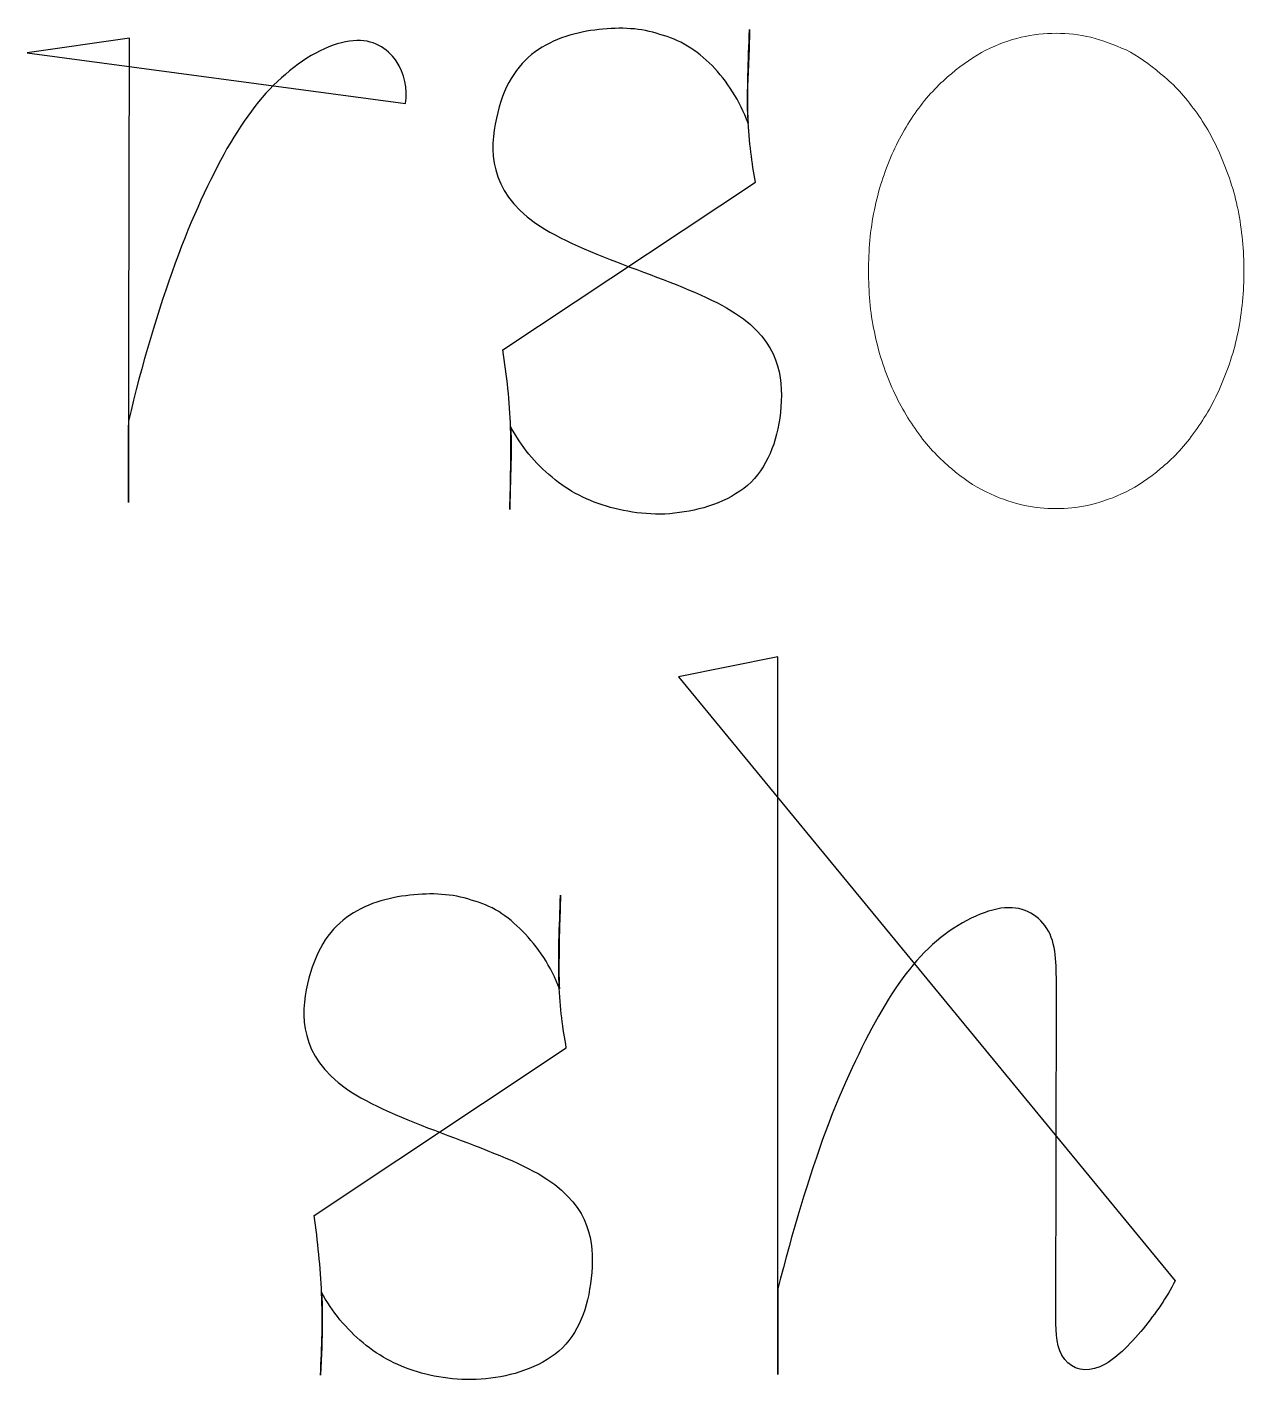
# Model space of a CAD drawing. Header units: centimetres. Extents: x -10.1 to 10.1, y -7.4 to 7.5.
# Drawn here: x -6.966 to -6.49, y 6.814 to 7.343 of the extents above; entities that cross this region are included whole.
import ezdxf

# ---------------------------------------------------------------- set-up
doc = ezdxf.new("R2010")
doc.units = ezdxf.units.CM
doc.header["$MEASUREMENT"] = 0
doc.layers.add('Layer 1', color=7, linetype='Continuous')

msp = doc.modelspace()

# ---------------------------------------------------------------- linework, layer by layer
at = {"layer": 'Layer 1', "color": 7}
for points, knots in [([(-6.77991, 7.21711), (-6.77838, 7.207), (-6.77724, 7.19711), (-6.77687, 7.18663), (-6.77687, 7.18663), (-6.77668, 7.17652), (-6.77687, 7.16567), (-6.77724, 7.15483), (-6.77724, 7.15483), (-6.77705, 7.16226), (-6.77687, 7.16949), (-6.77668, 7.17483), (-6.77668, 7.17483), (-6.77668, 7.18036), (-6.77668, 7.18377), (-6.77687, 7.18721), (-6.77687, 7.18721), (-6.77287, 7.17959), (-6.76734, 7.17274), (-6.76068, 7.16739), (-6.76068, 7.16739), (-6.7542, 7.16186), (-6.74658, 7.15805), (-6.73782, 7.15559), (-6.73782, 7.15559), (-6.72906, 7.15331), (-6.71914, 7.15197), (-6.70906, 7.15387), (-6.70906, 7.15387), (-6.69877, 7.1554), (-6.68848, 7.1594), (-6.68162, 7.16683), (-6.68162, 7.16683), (-6.67495, 7.17445), (-6.67172, 7.18511), (-6.67114, 7.19712), (-6.67114, 7.19712), (-6.67077, 7.20911), (-6.67286, 7.22226), (-6.69249, 7.2335), (-6.69249, 7.2335), (-6.71191, 7.24474), (-6.74887, 7.25387), (-6.76716, 7.26665), (-6.76716, 7.26665), (-6.78545, 7.27943), (-6.78526, 7.2956), (-6.7824, 7.30761), (-6.7824, 7.30761), (-6.77991, 7.31999), (-6.77459, 7.32817), (-6.76735, 7.33351), (-6.76735, 7.33351), (-6.7601, 7.33885), (-6.75097, 7.34132), (-6.7424, 7.34227), (-6.7424, 7.34227), (-6.73383, 7.34322), (-6.72584, 7.34285), (-6.71859, 7.34036), (-6.71859, 7.34036), (-6.71097, 7.33845), (-6.70412, 7.33427), (-6.69819, 7.32816), (-6.69819, 7.32816), (-6.69229, 7.32226), (-6.68734, 7.31427), (-6.68409, 7.3057), (-6.68409, 7.3057), (-6.68446, 7.30914), (-6.68446, 7.31237), (-6.68446, 7.31845), (-6.68446, 7.31845), (-6.68409, 7.32454), (-6.68369, 7.3335), (-6.68351, 7.34226), (-6.68351, 7.34226), (-6.68409, 7.33006), (-6.68446, 7.31787), (-6.68409, 7.30797), (-6.68409, 7.30797), (-6.68372, 7.29789), (-6.68256, 7.29027), (-6.68123, 7.28262), (-6.68123, 7.28262), (-6.68123, 7.28262), (-6.77991, 7.21711), (-6.77991, 7.21711)], [0, 0, 0, 0, 0.043478, 0.043478, 0.043478, 0.043478, 0.086957, 0.086957, 0.086957, 0.086957, 0.130435, 0.130435, 0.130435, 0.130435, 0.173913, 0.173913, 0.173913, 0.173913, 0.217391, 0.217391, 0.217391, 0.217391, 0.26087, 0.26087, 0.26087, 0.26087, 0.304348, 0.304348, 0.304348, 0.304348, 0.347826, 0.347826, 0.347826, 0.347826, 0.391304, 0.391304, 0.391304, 0.391304, 0.434783, 0.434783, 0.434783, 0.434783, 0.478261, 0.478261, 0.478261, 0.478261, 0.521739, 0.521739, 0.521739, 0.521739, 0.565217, 0.565217, 0.565217, 0.565217, 0.608696, 0.608696, 0.608696, 0.608696, 0.652174, 0.652174, 0.652174, 0.652174, 0.695652, 0.695652, 0.695652, 0.695652, 0.73913, 0.73913, 0.73913, 0.73913, 0.782609, 0.782609, 0.782609, 0.782609, 0.826087, 0.826087, 0.826087, 0.826087, 0.869565, 0.869565, 0.869565, 0.869565, 0.913043, 0.913043, 0.913043, 0.913043, 1, 1, 1, 1]), ([(-6.96583, 7.33313), (-6.96583, 7.33313), (-6.92582, 7.33885), (-6.92582, 7.33885), (-6.92582, 7.33885), (-6.92582, 7.33885), (-6.92619, 7.1575), (-6.92619, 7.1575), (-6.92619, 7.1575), (-6.92619, 7.1575), (-6.9262, 7.1893), (-6.9262, 7.1893), (-6.9262, 7.1893), (-6.92107, 7.21139), (-6.91458, 7.23274), (-6.90792, 7.25103), (-6.90792, 7.25103), (-6.90144, 7.26913), (-6.8944, 7.2836), (-6.88773, 7.2958), (-6.88773, 7.2958), (-6.88048, 7.308), (-6.87344, 7.31771), (-6.86487, 7.32475), (-6.86487, 7.32475), (-6.8563, 7.33237), (-6.84619, 7.33732), (-6.83839, 7.3379), (-6.83839, 7.3379), (-6.83058, 7.33867), (-6.82505, 7.33486), (-6.82162, 7.33009), (-6.82162, 7.33009), (-6.81839, 7.32493), (-6.81704, 7.31922), (-6.818, 7.31332), (-6.818, 7.31332), (-6.818, 7.31332), (-6.96583, 7.33313), (-6.96583, 7.33313)], [0, 0, 0, 0, 0.090909, 0.090909, 0.090909, 0.090909, 0.181818, 0.181818, 0.181818, 0.181818, 0.272727, 0.272727, 0.272727, 0.272727, 0.363636, 0.363636, 0.363636, 0.363636, 0.454545, 0.454545, 0.454545, 0.454545, 0.545455, 0.545455, 0.545455, 0.545455, 0.636364, 0.636364, 0.636364, 0.636364, 0.727273, 0.727273, 0.727273, 0.727273, 0.818182, 0.818182, 0.818182, 0.818182, 1, 1, 1, 1]), ([(-6.96583, 7.33313), (-6.96583, 7.33313), (-6.96583, 7.33313), (-6.96583, 7.33313), (-6.96583, 7.33313), (-6.96583, 7.33313), (-6.96583, 7.33313), (-6.96583, 7.33313)], [0, 0, 0, 0, 0.333333, 0.333333, 0.333333, 0.333333, 1, 1, 1, 1]), ([(-6.77991, 7.21711), (-6.77991, 7.21711), (-6.77991, 7.21711), (-6.77991, 7.21711), (-6.77991, 7.21711), (-6.77991, 7.21711), (-6.77991, 7.21711), (-6.77991, 7.21711)], [0, 0, 0, 0, 0.333333, 0.333333, 0.333333, 0.333333, 1, 1, 1, 1]), ([(-6.7113, 7.08947), (-6.7113, 7.08947), (-6.67243, 7.09728), (-6.67243, 7.09728), (-6.67243, 7.09728), (-6.67243, 7.09728), (-6.67243, 6.81687), (-6.67243, 6.81687), (-6.67243, 6.81687), (-6.67243, 6.81687), (-6.67243, 6.85039), (-6.67243, 6.85039), (-6.67243, 6.85039), (-6.6669, 6.87248), (-6.66023, 6.89421), (-6.65375, 6.91212), (-6.65375, 6.91212), (-6.6469, 6.93022), (-6.64002, 6.94451), (-6.63317, 6.95689), (-6.63317, 6.95689), (-6.62632, 6.96909), (-6.61907, 6.9788), (-6.6105, 6.98623), (-6.6105, 6.98623), (-6.60174, 6.99345), (-6.59182, 6.99843), (-6.58383, 6.99919), (-6.58383, 6.99919), (-6.57584, 6.99977), (-6.57031, 6.99615), (-6.56668, 6.99006), (-6.56668, 6.99006), (-6.56345, 6.98397), (-6.56364, 6.9754), (-6.56364, 6.96739), (-6.56364, 6.96739), (-6.56364, 6.96739), (-6.56383, 6.8388), (-6.56383, 6.8388), (-6.56383, 6.8388), (-6.56383, 6.83308), (-6.56364, 6.82679), (-6.56039, 6.82279), (-6.56039, 6.82279), (-6.55735, 6.81898), (-6.552, 6.81747), (-6.54668, 6.81993), (-6.54668, 6.81993), (-6.54096, 6.82221), (-6.53485, 6.82869), (-6.52972, 6.8348), (-6.52972, 6.8348), (-6.52477, 6.84089), (-6.52057, 6.847), (-6.51715, 6.85348), (-6.51715, 6.85348), (-6.51715, 6.85348), (-6.7113, 7.08947), (-6.7113, 7.08947)], [0, 0, 0, 0, 0.0625, 0.0625, 0.0625, 0.0625, 0.125, 0.125, 0.125, 0.125, 0.1875, 0.1875, 0.1875, 0.1875, 0.25, 0.25, 0.25, 0.25, 0.3125, 0.3125, 0.3125, 0.3125, 0.375, 0.375, 0.375, 0.375, 0.4375, 0.4375, 0.4375, 0.4375, 0.5, 0.5, 0.5, 0.5, 0.5625, 0.5625, 0.5625, 0.5625, 0.625, 0.625, 0.625, 0.625, 0.6875, 0.6875, 0.6875, 0.6875, 0.75, 0.75, 0.75, 0.75, 0.8125, 0.8125, 0.8125, 0.8125, 0.875, 0.875, 0.875, 0.875, 1, 1, 1, 1]), ([(-6.7113, 7.08947), (-6.7113, 7.08947), (-6.7113, 7.08947), (-6.7113, 7.08947), (-6.7113, 7.08947), (-6.7113, 7.08947), (-6.7113, 7.08947), (-6.7113, 7.08947)], [0, 0, 0, 0, 0.333333, 0.333333, 0.333333, 0.333333, 1, 1, 1, 1]), ([(-6.85362, 6.87897), (-6.8523, 6.86886), (-6.85113, 6.85897), (-6.85076, 6.84849), (-6.85076, 6.84849), (-6.85018, 6.83838), (-6.85076, 6.82753), (-6.85113, 6.81669), (-6.85113, 6.81669), (-6.85076, 6.82412), (-6.85055, 6.83135), (-6.85055, 6.83669), (-6.85055, 6.83669), (-6.85036, 6.84222), (-6.85055, 6.84566), (-6.85074, 6.84907), (-6.85074, 6.84907), (-6.84674, 6.84145), (-6.84103, 6.8346), (-6.83455, 6.82925), (-6.83455, 6.82925), (-6.82788, 6.82372), (-6.82045, 6.81991), (-6.81169, 6.81745), (-6.81169, 6.81745), (-6.80312, 6.81517), (-6.79283, 6.81401), (-6.78274, 6.81573), (-6.78274, 6.81573), (-6.77263, 6.81726), (-6.76216, 6.82126), (-6.7553, 6.82869), (-6.7553, 6.82869), (-6.74863, 6.83631), (-6.74577, 6.84697), (-6.74501, 6.85898), (-6.74501, 6.85898), (-6.74464, 6.87099), (-6.74673, 6.88412), (-6.76615, 6.89536), (-6.76615, 6.89536), (-6.78576, 6.90642), (-6.82272, 6.91576), (-6.84103, 6.92851), (-6.84103, 6.92851), (-6.85931, 6.94126), (-6.85913, 6.95746), (-6.85627, 6.96947), (-6.85627, 6.96947), (-6.85341, 6.98185), (-6.84828, 6.99005), (-6.84103, 6.99537), (-6.84103, 6.99537), (-6.83397, 7.00069), (-6.82484, 7.00318), (-6.81626, 7.00413), (-6.81626, 7.00413), (-6.80768, 7.00508), (-6.7997, 7.00469), (-6.79226, 7.00222), (-6.79226, 7.00222), (-6.78464, 7.00031), (-6.77797, 6.99613), (-6.77226, 6.99002), (-6.77226, 6.99002), (-6.76617, 6.98412), (-6.76102, 6.9761), (-6.75779, 6.96753), (-6.75779, 6.96753), (-6.75798, 6.97094), (-6.75816, 6.9742), (-6.75798, 6.98028), (-6.75798, 6.98028), (-6.75798, 6.98637), (-6.75761, 6.99533), (-6.75742, 7.00409), (-6.75742, 7.00409), (-6.75779, 6.99189), (-6.75837, 6.9797), (-6.75798, 6.9698), (-6.75798, 6.9698), (-6.75761, 6.95969), (-6.75645, 6.95207), (-6.75512, 6.94445), (-6.75512, 6.94445), (-6.75512, 6.94445), (-6.85362, 6.87897), (-6.85362, 6.87897)], [0, 0, 0, 0, 0.043478, 0.043478, 0.043478, 0.043478, 0.086957, 0.086957, 0.086957, 0.086957, 0.130435, 0.130435, 0.130435, 0.130435, 0.173913, 0.173913, 0.173913, 0.173913, 0.217391, 0.217391, 0.217391, 0.217391, 0.26087, 0.26087, 0.26087, 0.26087, 0.304348, 0.304348, 0.304348, 0.304348, 0.347826, 0.347826, 0.347826, 0.347826, 0.391304, 0.391304, 0.391304, 0.391304, 0.434783, 0.434783, 0.434783, 0.434783, 0.478261, 0.478261, 0.478261, 0.478261, 0.521739, 0.521739, 0.521739, 0.521739, 0.565217, 0.565217, 0.565217, 0.565217, 0.608696, 0.608696, 0.608696, 0.608696, 0.652174, 0.652174, 0.652174, 0.652174, 0.695652, 0.695652, 0.695652, 0.695652, 0.73913, 0.73913, 0.73913, 0.73913, 0.782609, 0.782609, 0.782609, 0.782609, 0.826087, 0.826087, 0.826087, 0.826087, 0.869565, 0.869565, 0.869565, 0.869565, 0.913043, 0.913043, 0.913043, 0.913043, 1, 1, 1, 1]), ([(-6.85362, 6.87897), (-6.85362, 6.87897), (-6.85362, 6.87897), (-6.85362, 6.87897), (-6.85362, 6.87897), (-6.85362, 6.87897), (-6.85362, 6.87897), (-6.85362, 6.87897)], [0, 0, 0, 0, 0.333333, 0.333333, 0.333333, 0.333333, 1, 1, 1, 1])]:
    msp.add_open_spline(points, degree=3, knots=knots, dxfattribs=at)
at = {"layer": 'Layer 1', "lineweight": 0}
for points, knots in [([(-6.77991, 7.21711), (-6.77838, 7.207), (-6.77724, 7.19711), (-6.77687, 7.18663), (-6.77687, 7.18663), (-6.77668, 7.17652), (-6.77687, 7.16567), (-6.77724, 7.15483), (-6.77724, 7.15483), (-6.77705, 7.16226), (-6.77687, 7.16949), (-6.77668, 7.17483), (-6.77668, 7.17483), (-6.77668, 7.18036), (-6.77668, 7.18377), (-6.77687, 7.18721), (-6.77687, 7.18721), (-6.77287, 7.17959), (-6.76734, 7.17274), (-6.76068, 7.16739), (-6.76068, 7.16739), (-6.7542, 7.16186), (-6.74658, 7.15805), (-6.73782, 7.15559), (-6.73782, 7.15559), (-6.72906, 7.15331), (-6.71914, 7.15197), (-6.70906, 7.15387), (-6.70906, 7.15387), (-6.69877, 7.1554), (-6.68848, 7.1594), (-6.68162, 7.16683), (-6.68162, 7.16683), (-6.67495, 7.17445), (-6.67172, 7.18511), (-6.67114, 7.19712), (-6.67114, 7.19712), (-6.67077, 7.20911), (-6.67286, 7.22226), (-6.69249, 7.2335), (-6.69249, 7.2335), (-6.71191, 7.24474), (-6.74887, 7.25387), (-6.76716, 7.26665), (-6.76716, 7.26665), (-6.78545, 7.27943), (-6.78526, 7.2956), (-6.7824, 7.30761), (-6.7824, 7.30761), (-6.77991, 7.31999), (-6.77459, 7.32817), (-6.76735, 7.33351), (-6.76735, 7.33351), (-6.7601, 7.33885), (-6.75097, 7.34132), (-6.7424, 7.34227), (-6.7424, 7.34227), (-6.73383, 7.34322), (-6.72584, 7.34285), (-6.71859, 7.34036), (-6.71859, 7.34036), (-6.71097, 7.33845), (-6.70412, 7.33427), (-6.69819, 7.32816), (-6.69819, 7.32816), (-6.69229, 7.32226), (-6.68734, 7.31427), (-6.68409, 7.3057), (-6.68409, 7.3057), (-6.68446, 7.30914), (-6.68446, 7.31237), (-6.68446, 7.31845), (-6.68446, 7.31845), (-6.68409, 7.32454), (-6.68369, 7.3335), (-6.68351, 7.34226), (-6.68351, 7.34226), (-6.68409, 7.33006), (-6.68446, 7.31787), (-6.68409, 7.30797), (-6.68409, 7.30797), (-6.68372, 7.29789), (-6.68256, 7.29027), (-6.68123, 7.28262)], [0, 0, 0, 0, 0.045455, 0.045455, 0.045455, 0.045455, 0.090909, 0.090909, 0.090909, 0.090909, 0.136364, 0.136364, 0.136364, 0.136364, 0.181818, 0.181818, 0.181818, 0.181818, 0.227273, 0.227273, 0.227273, 0.227273, 0.272727, 0.272727, 0.272727, 0.272727, 0.318182, 0.318182, 0.318182, 0.318182, 0.363636, 0.363636, 0.363636, 0.363636, 0.409091, 0.409091, 0.409091, 0.409091, 0.454545, 0.454545, 0.454545, 0.454545, 0.5, 0.5, 0.5, 0.5, 0.545455, 0.545455, 0.545455, 0.545455, 0.590909, 0.590909, 0.590909, 0.590909, 0.636364, 0.636364, 0.636364, 0.636364, 0.681818, 0.681818, 0.681818, 0.681818, 0.727273, 0.727273, 0.727273, 0.727273, 0.772727, 0.772727, 0.772727, 0.772727, 0.818182, 0.818182, 0.818182, 0.818182, 0.863636, 0.863636, 0.863636, 0.863636, 0.909091, 0.909091, 0.909091, 0.909091, 1, 1, 1, 1]), ([(-6.96583, 7.33313), (-6.96583, 7.33313), (-6.92582, 7.33885), (-6.92582, 7.33885), (-6.92582, 7.33885), (-6.92582, 7.33885), (-6.92619, 7.1575), (-6.92619, 7.1575), (-6.92619, 7.1575), (-6.92619, 7.1575), (-6.9262, 7.1893), (-6.9262, 7.1893), (-6.9262, 7.1893), (-6.92107, 7.21139), (-6.91458, 7.23274), (-6.90792, 7.25103), (-6.90792, 7.25103), (-6.90144, 7.26913), (-6.8944, 7.2836), (-6.88773, 7.2958), (-6.88773, 7.2958), (-6.88048, 7.308), (-6.87344, 7.31771), (-6.86487, 7.32475), (-6.86487, 7.32475), (-6.8563, 7.33237), (-6.84619, 7.33732), (-6.83839, 7.3379), (-6.83839, 7.3379), (-6.83058, 7.33867), (-6.82505, 7.33486), (-6.82162, 7.33009), (-6.82162, 7.33009), (-6.81839, 7.32493), (-6.81704, 7.31922), (-6.818, 7.31332)], [0, 0, 0, 0, 0.1, 0.1, 0.1, 0.1, 0.2, 0.2, 0.2, 0.2, 0.3, 0.3, 0.3, 0.3, 0.4, 0.4, 0.4, 0.4, 0.5, 0.5, 0.5, 0.5, 0.6, 0.6, 0.6, 0.6, 0.7, 0.7, 0.7, 0.7, 0.8, 0.8, 0.8, 0.8, 1, 1, 1, 1]), ([(-6.96583, 7.33313), (-6.96583, 7.33313), (-6.96583, 7.33313), (-6.96583, 7.33313), (-6.96583, 7.33313), (-6.96583, 7.33313), (-6.96583, 7.33313), (-6.96583, 7.33313)], [0, 0, 0, 0, 0.333333, 0.333333, 0.333333, 0.333333, 1, 1, 1, 1]), ([(-6.77991, 7.21711), (-6.77991, 7.21711), (-6.77991, 7.21711), (-6.77991, 7.21711), (-6.77991, 7.21711), (-6.77991, 7.21711), (-6.77991, 7.21711), (-6.77991, 7.21711)], [0, 0, 0, 0, 0.333333, 0.333333, 0.333333, 0.333333, 1, 1, 1, 1]), ([(-6.7113, 7.08947), (-6.7113, 7.08947), (-6.67243, 7.09728), (-6.67243, 7.09728), (-6.67243, 7.09728), (-6.67243, 7.09728), (-6.67243, 6.81687), (-6.67243, 6.81687), (-6.67243, 6.81687), (-6.67243, 6.81687), (-6.67243, 6.85039), (-6.67243, 6.85039), (-6.67243, 6.85039), (-6.6669, 6.87248), (-6.66023, 6.89421), (-6.65375, 6.91212), (-6.65375, 6.91212), (-6.6469, 6.93022), (-6.64002, 6.94451), (-6.63317, 6.95689), (-6.63317, 6.95689), (-6.62632, 6.96909), (-6.61907, 6.9788), (-6.6105, 6.98623), (-6.6105, 6.98623), (-6.60174, 6.99345), (-6.59182, 6.99843), (-6.58383, 6.99919), (-6.58383, 6.99919), (-6.57584, 6.99977), (-6.57031, 6.99615), (-6.56668, 6.99006), (-6.56668, 6.99006), (-6.56345, 6.98397), (-6.56364, 6.9754), (-6.56364, 6.96739), (-6.56364, 6.96739), (-6.56364, 6.96739), (-6.56383, 6.8388), (-6.56383, 6.8388), (-6.56383, 6.8388), (-6.56383, 6.83308), (-6.56364, 6.82679), (-6.56039, 6.82279), (-6.56039, 6.82279), (-6.55735, 6.81898), (-6.552, 6.81747), (-6.54668, 6.81993), (-6.54668, 6.81993), (-6.54096, 6.82221), (-6.53485, 6.82869), (-6.52972, 6.8348), (-6.52972, 6.8348), (-6.52477, 6.84089), (-6.52057, 6.847), (-6.51715, 6.85348)], [0, 0, 0, 0, 0.066667, 0.066667, 0.066667, 0.066667, 0.133333, 0.133333, 0.133333, 0.133333, 0.2, 0.2, 0.2, 0.2, 0.266667, 0.266667, 0.266667, 0.266667, 0.333333, 0.333333, 0.333333, 0.333333, 0.4, 0.4, 0.4, 0.4, 0.466667, 0.466667, 0.466667, 0.466667, 0.533333, 0.533333, 0.533333, 0.533333, 0.6, 0.6, 0.6, 0.6, 0.666667, 0.666667, 0.666667, 0.666667, 0.733333, 0.733333, 0.733333, 0.733333, 0.8, 0.8, 0.8, 0.8, 0.866667, 0.866667, 0.866667, 0.866667, 1, 1, 1, 1]), ([(-6.7113, 7.08947), (-6.7113, 7.08947), (-6.7113, 7.08947), (-6.7113, 7.08947), (-6.7113, 7.08947), (-6.7113, 7.08947), (-6.7113, 7.08947), (-6.7113, 7.08947)], [0, 0, 0, 0, 0.333333, 0.333333, 0.333333, 0.333333, 1, 1, 1, 1]), ([(-6.85362, 6.87897), (-6.8523, 6.86886), (-6.85113, 6.85897), (-6.85076, 6.84849), (-6.85076, 6.84849), (-6.85018, 6.83838), (-6.85076, 6.82753), (-6.85113, 6.81669), (-6.85113, 6.81669), (-6.85076, 6.82412), (-6.85055, 6.83135), (-6.85055, 6.83669), (-6.85055, 6.83669), (-6.85036, 6.84222), (-6.85055, 6.84566), (-6.85074, 6.84907), (-6.85074, 6.84907), (-6.84674, 6.84145), (-6.84103, 6.8346), (-6.83455, 6.82925), (-6.83455, 6.82925), (-6.82788, 6.82372), (-6.82045, 6.81991), (-6.81169, 6.81745), (-6.81169, 6.81745), (-6.80312, 6.81517), (-6.79283, 6.81401), (-6.78274, 6.81573), (-6.78274, 6.81573), (-6.77263, 6.81726), (-6.76216, 6.82126), (-6.7553, 6.82869), (-6.7553, 6.82869), (-6.74863, 6.83631), (-6.74577, 6.84697), (-6.74501, 6.85898), (-6.74501, 6.85898), (-6.74464, 6.87099), (-6.74673, 6.88412), (-6.76615, 6.89536), (-6.76615, 6.89536), (-6.78576, 6.90642), (-6.82272, 6.91576), (-6.84103, 6.92851), (-6.84103, 6.92851), (-6.85931, 6.94126), (-6.85913, 6.95746), (-6.85627, 6.96947), (-6.85627, 6.96947), (-6.85341, 6.98185), (-6.84828, 6.99005), (-6.84103, 6.99537), (-6.84103, 6.99537), (-6.83397, 7.00069), (-6.82484, 7.00318), (-6.81626, 7.00413), (-6.81626, 7.00413), (-6.80768, 7.00508), (-6.7997, 7.00469), (-6.79226, 7.00222), (-6.79226, 7.00222), (-6.78464, 7.00031), (-6.77797, 6.99613), (-6.77226, 6.99002), (-6.77226, 6.99002), (-6.76617, 6.98412), (-6.76102, 6.9761), (-6.75779, 6.96753), (-6.75779, 6.96753), (-6.75798, 6.97094), (-6.75816, 6.9742), (-6.75798, 6.98028), (-6.75798, 6.98028), (-6.75798, 6.98637), (-6.75761, 6.99533), (-6.75742, 7.00409), (-6.75742, 7.00409), (-6.75779, 6.99189), (-6.75837, 6.9797), (-6.75798, 6.9698), (-6.75798, 6.9698), (-6.75761, 6.95969), (-6.75645, 6.95207), (-6.75512, 6.94445)], [0, 0, 0, 0, 0.045455, 0.045455, 0.045455, 0.045455, 0.090909, 0.090909, 0.090909, 0.090909, 0.136364, 0.136364, 0.136364, 0.136364, 0.181818, 0.181818, 0.181818, 0.181818, 0.227273, 0.227273, 0.227273, 0.227273, 0.272727, 0.272727, 0.272727, 0.272727, 0.318182, 0.318182, 0.318182, 0.318182, 0.363636, 0.363636, 0.363636, 0.363636, 0.409091, 0.409091, 0.409091, 0.409091, 0.454545, 0.454545, 0.454545, 0.454545, 0.5, 0.5, 0.5, 0.5, 0.545455, 0.545455, 0.545455, 0.545455, 0.590909, 0.590909, 0.590909, 0.590909, 0.636364, 0.636364, 0.636364, 0.636364, 0.681818, 0.681818, 0.681818, 0.681818, 0.727273, 0.727273, 0.727273, 0.727273, 0.772727, 0.772727, 0.772727, 0.772727, 0.818182, 0.818182, 0.818182, 0.818182, 0.863636, 0.863636, 0.863636, 0.863636, 0.909091, 0.909091, 0.909091, 0.909091, 1, 1, 1, 1]), ([(-6.85362, 6.87897), (-6.85362, 6.87897), (-6.85362, 6.87897), (-6.85362, 6.87897), (-6.85362, 6.87897), (-6.85362, 6.87897), (-6.85362, 6.87897), (-6.85362, 6.87897)], [0, 0, 0, 0, 0.333333, 0.333333, 0.333333, 0.333333, 1, 1, 1, 1])]:
    msp.add_open_spline(points, degree=3, knots=knots, dxfattribs=at)
at = {"layer": 'Layer 1', "color": 7, "lineweight": 0}
msp.add_open_spline([(-6.56406, 7.15519), (-6.56406, 7.15519), (-6.56541, 7.15519), (-6.56541, 7.15519), (-6.56541, 7.15519), (-6.56941, 7.15519), (-6.5734, 7.15577), (-6.57761, 7.15672), (-6.57761, 7.15672), (-6.582, 7.15786), (-6.58655, 7.15939), (-6.59113, 7.16167), (-6.59113, 7.16167), (-6.59589, 7.16395), (-6.60028, 7.16701), (-6.60465, 7.17082), (-6.60465, 7.17082), (-6.60904, 7.17444), (-6.61341, 7.17881), (-6.6174, 7.18434), (-6.6174, 7.18434), (-6.6214, 7.18966), (-6.62483, 7.19577), (-6.62788, 7.20244), (-6.62788, 7.20244), (-6.63092, 7.20929), (-6.63322, 7.21654), (-6.63473, 7.22416), (-6.63473, 7.22416), (-6.63645, 7.23197), (-6.63701, 7.23998), (-6.63701, 7.24797), (-6.63701, 7.24797), (-6.63701, 7.25578), (-6.63643, 7.26398), (-6.63473, 7.27178), (-6.63473, 7.27178), (-6.6332, 7.2794), (-6.63092, 7.28644), (-6.62788, 7.2935), (-6.62788, 7.2935), (-6.62484, 7.30017), (-6.6214, 7.30625), (-6.6174, 7.3116), (-6.6174, 7.3116), (-6.6134, 7.31692), (-6.60901, 7.3215), (-6.60465, 7.32494), (-6.60465, 7.32494), (-6.59589, 7.33256), (-6.58655, 7.33714), (-6.5774, 7.33923), (-6.5774, 7.33923), (-6.56825, 7.34132), (-6.55912, 7.34132), (-6.55015, 7.33923), (-6.55015, 7.33923), (-6.54576, 7.33809), (-6.541, 7.33637), (-6.53642, 7.33428), (-6.53642, 7.33428), (-6.53184, 7.332), (-6.52729, 7.32875), (-6.5229, 7.32494), (-6.5229, 7.32494), (-6.51832, 7.3215), (-6.51414, 7.31695), (-6.51015, 7.3116), (-6.51015, 7.3116), (-6.50615, 7.30626), (-6.50253, 7.30017), (-6.49967, 7.2935), (-6.49967, 7.2935), (-6.49663, 7.28646), (-6.49414, 7.2794), (-6.49263, 7.27178), (-6.49263, 7.27178), (-6.4911, 7.26397), (-6.49035, 7.25577), (-6.49035, 7.24797), (-6.49035, 7.24797), (-6.49035, 7.23998), (-6.49112, 7.23196), (-6.49263, 7.22416), (-6.49263, 7.22416), (-6.49416, 7.21654), (-6.49663, 7.20929), (-6.49967, 7.20244), (-6.49967, 7.20244), (-6.50253, 7.19577), (-6.50615, 7.18969), (-6.51015, 7.18434), (-6.51015, 7.18434), (-6.51415, 7.17881), (-6.51835, 7.17442), (-6.5229, 7.17082), (-6.5229, 7.17082), (-6.52729, 7.16701), (-6.53184, 7.16397), (-6.53642, 7.16167), (-6.53642, 7.16167), (-6.541, 7.15939), (-6.54576, 7.15786), (-6.54994, 7.15672), (-6.54994, 7.15672), (-6.55412, 7.15577), (-6.55814, 7.15519), (-6.56214, 7.15519), (-6.56214, 7.15519), (-6.56214, 7.15519), (-6.56406, 7.15519), (-6.56406, 7.15519)], degree=3, knots=[0, 0, 0, 0, 0.034483, 0.034483, 0.034483, 0.034483, 0.068966, 0.068966, 0.068966, 0.068966, 0.103448, 0.103448, 0.103448, 0.103448, 0.137931, 0.137931, 0.137931, 0.137931, 0.172414, 0.172414, 0.172414, 0.172414, 0.206897, 0.206897, 0.206897, 0.206897, 0.241379, 0.241379, 0.241379, 0.241379, 0.275862, 0.275862, 0.275862, 0.275862, 0.310345, 0.310345, 0.310345, 0.310345, 0.344828, 0.344828, 0.344828, 0.344828, 0.37931, 0.37931, 0.37931, 0.37931, 0.413793, 0.413793, 0.413793, 0.413793, 0.448276, 0.448276, 0.448276, 0.448276, 0.482759, 0.482759, 0.482759, 0.482759, 0.517241, 0.517241, 0.517241, 0.517241, 0.551724, 0.551724, 0.551724, 0.551724, 0.586207, 0.586207, 0.586207, 0.586207, 0.62069, 0.62069, 0.62069, 0.62069, 0.655172, 0.655172, 0.655172, 0.655172, 0.689655, 0.689655, 0.689655, 0.689655, 0.724138, 0.724138, 0.724138, 0.724138, 0.758621, 0.758621, 0.758621, 0.758621, 0.793103, 0.793103, 0.793103, 0.793103, 0.827586, 0.827586, 0.827586, 0.827586, 0.862069, 0.862069, 0.862069, 0.862069, 0.896552, 0.896552, 0.896552, 0.896552, 0.931034, 0.931034, 0.931034, 0.931034, 1, 1, 1, 1], dxfattribs=at)

doc.saveas('drawing.dxf')
